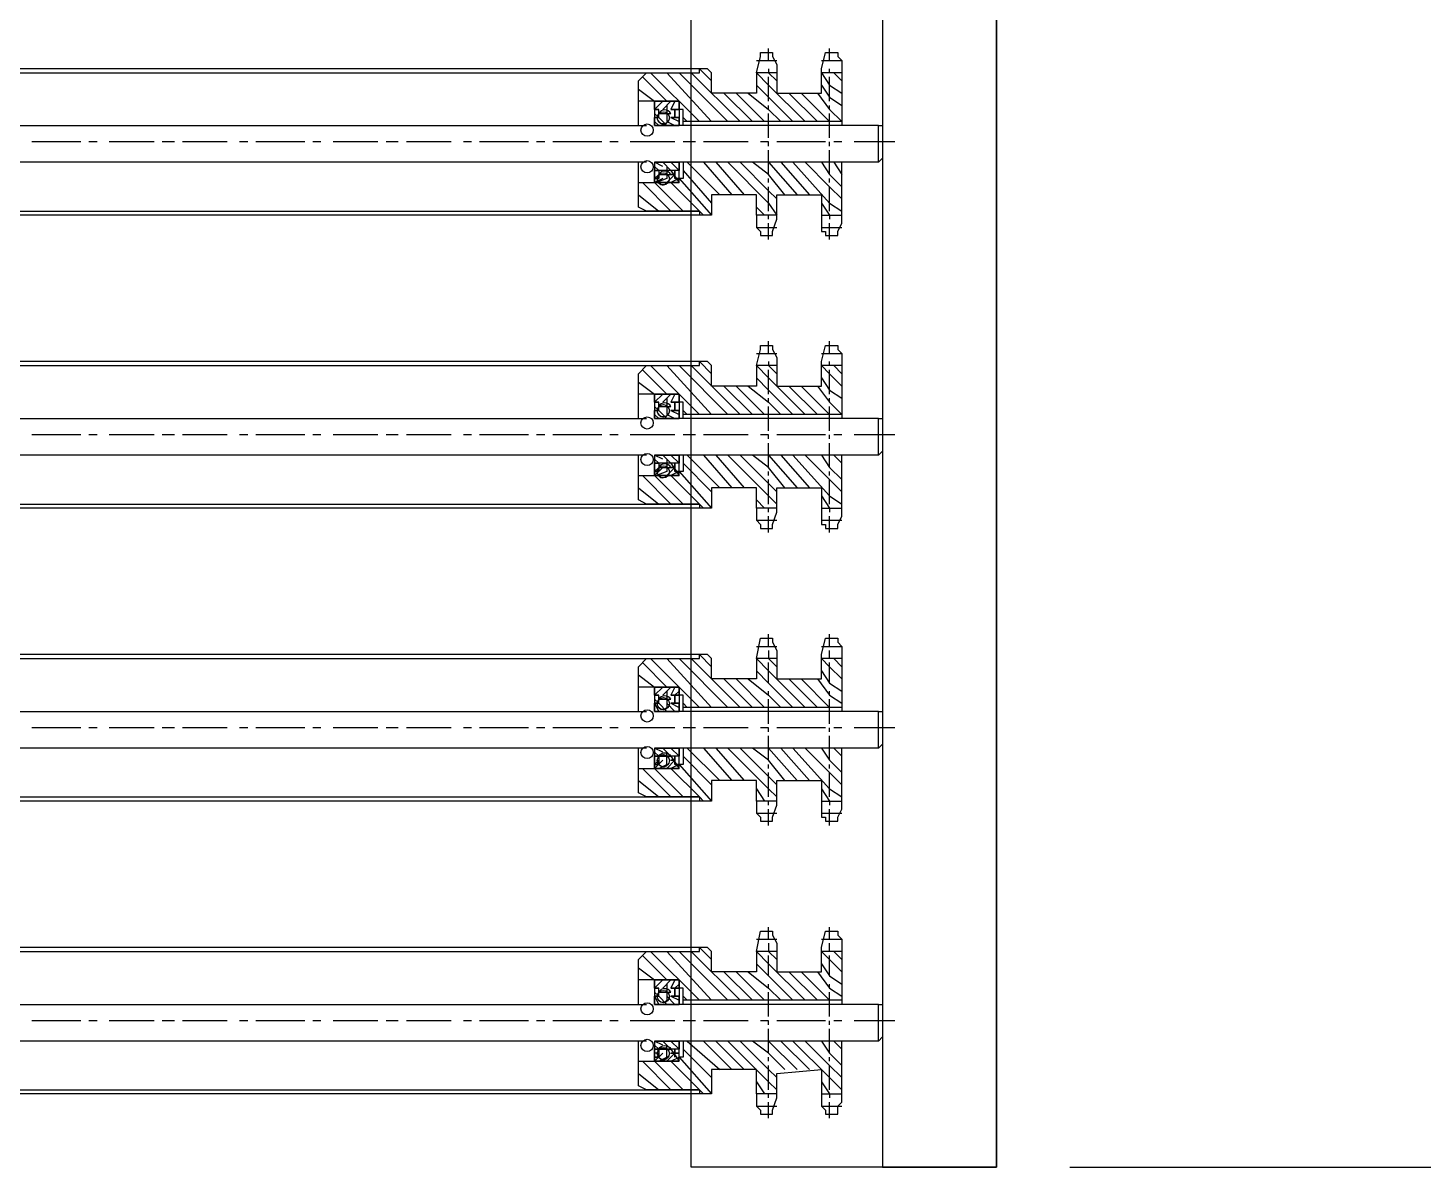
# Model space of a CAD drawing. Header units: millimetres. Extents: x -283029 to -254660, y -24907 to 10674.
# Drawn here: x -279301.25 to -279285.39, y -18367.2 to -18354.24 of the extents above; entities that cross this region are included whole.
import ezdxf

# ---------------------------------------------------------------- set-up
doc = ezdxf.new("R2010")
doc.units = ezdxf.units.MM
doc.header["$LTSCALE"] = 100
doc.layers.add('PDF2_0', color=2, linetype='Continuous')
doc.layers.add('PDF2_3中心线层', color=2, linetype='Continuous')

msp = doc.modelspace()

# ---------------------------------------------------------------- linework, layer by layer
at = {"layer": 'PDF2_0', "color": 7, "lineweight": 25}
for points in [[(-279290.238, -18343.881), (-279290.238, -18367.203), (-279293.708, -18367.203), (-279293.708, -18343.881)], [(-279291.534, -18343.881), (-279291.534, -18367.203), (-279290.238, -18367.203), (-279290.238, -18343.881)]]:
    msp.add_lwpolyline(points, close=True, dxfattribs=at)
at = {"layer": 'PDF2_0', "lineweight": 25}
for points in [[(-279292.829, -18354.617), (-279292.829, -18354.478)], [(-279292.135, -18354.617), (-279292.135, -18354.478)], [(-279292.413, -18355.311), (-279292.829, -18354.895), (-279292.968, -18354.756), (-279292.922, -18354.571), (-279292.922, -18354.524), (-279292.783, -18354.524), (-279292.783, -18354.571), (-279292.737, -18354.663), (-279292.737, -18354.71), (-279292.737, -18354.756), (-279292.737, -18354.802), (-279292.737, -18354.895), (-279292.737, -18354.987), (-279292.552, -18354.987), (-279292.32, -18354.987), (-279292.228, -18354.987), (-279292.228, -18354.941), (-279292.228, -18354.756), (-279292.228, -18354.71), (-279292.181, -18354.524), (-279292.043, -18354.524), (-279292.043, -18354.571), (-279291.996, -18354.617), (-279291.996, -18354.71), (-279291.996, -18354.756), (-279292.228, -18354.756), (-279292.135, -18354.895), (-279291.996, -18354.987)], [(-279292.968, -18354.617), (-279292.875, -18354.617), (-279292.829, -18354.617), (-279292.737, -18354.617)], [(-279292.228, -18354.617), (-279292.135, -18354.617), (-279292.089, -18354.617), (-279291.996, -18354.617)], [(-279294.31, -18355.357), (-279294.31, -18354.848), (-279294.217, -18354.756), (-279293.616, -18354.756)], [(-279294.264, -18354.802), (-279293.986, -18355.08)], [(-279294.171, -18354.756), (-279293.616, -18355.311)], [(-279293.986, -18354.756), (-279293.477, -18355.311)], [(-279293.847, -18354.756), (-279293.292, -18355.311)], [(-279293.708, -18354.756), (-279293.153, -18355.311)], [(-279292.737, -18354.756), (-279292.968, -18354.756), (-279292.968, -18354.987), (-279293.477, -18354.987), (-279293.477, -18354.756), (-279293.523, -18354.71), (-279293.616, -18354.71), (-279293.477, -18354.848)], [(-279292.829, -18354.71), (-279292.829, -18354.756), (-279292.737, -18354.848)], [(-279292.829, -18355.08), (-279292.829, -18354.802)], [(-279292.135, -18354.756), (-279292.135, -18354.71)], [(-279292.135, -18355.08), (-279292.135, -18354.802)], [(-279292.089, -18354.756), (-279291.996, -18354.848)], [(-279291.996, -18354.756), (-279291.996, -18355.357)], [(-279294.31, -18354.941), (-279294.125, -18355.08), (-279294.125, -18355.357)], [(-279292.968, -18354.895), (-279292.829, -18355.033), (-279292.552, -18355.311)], [(-279292.228, -18354.895), (-279292.135, -18355.033), (-279291.996, -18355.126)], [(-279294.31, -18355.08), (-279294.31, -18355.08)], [(-279294.032, -18355.08), (-279294.125, -18355.172), (-279294.125, -18355.08), (-279294.31, -18355.08)], [(-279293.894, -18355.172), (-279293.847, -18355.172), (-279293.894, -18355.172), (-279293.847, -18355.172), (-279293.847, -18355.08), (-279294.125, -18355.08), (-279293.847, -18355.08), (-279293.847, -18355.357), (-279293.847, -18355.265)], [(-279294.125, -18355.08), (-279294.125, -18355.126)], [(-279293.94, -18355.08), (-279294.032, -18355.172)], [(-279293.894, -18355.08), (-279293.94, -18355.172)], [(-279292.274, -18354.987), (-279292.135, -18355.172), (-279291.996, -18355.311), (-279293.801, -18355.311)], [(-279293.338, -18354.987), (-279293.014, -18355.311)], [(-279293.199, -18354.987), (-279292.875, -18355.311)], [(-279293.061, -18354.987), (-279292.829, -18355.172), (-279292.69, -18355.311)], [(-279292.598, -18354.987), (-279292.274, -18355.311)], [(-279292.459, -18354.987), (-279292.135, -18355.311)], [(-279294.125, -18355.172), (-279294.079, -18355.172), (-279294.125, -18355.172), (-279294.125, -18355.219), (-279294.079, -18355.265), (-279294.079, -18355.219), (-279294.079, -18355.172)], [(-279291.58, -18355.357), (-279294.125, -18355.357), (-279294.125, -18355.265), (-279294.079, -18355.265), (-279294.125, -18355.265)], [(-279294.079, -18355.172), (-279294.079, -18355.172)], [(-279294.079, -18355.265), (-279293.986, -18355.357)], [(-279293.986, -18355.126), (-279293.986, -18355.311), (-279293.894, -18355.357)], [(-279293.94, -18355.172), (-279293.894, -18355.172), (-279293.94, -18355.172)], [(-279293.94, -18355.265), (-279293.847, -18355.265), (-279293.94, -18355.265)], [(-279293.94, -18355.265), (-279293.847, -18355.311)], [(-279293.894, -18355.172), (-279293.894, -18355.172)], [(-279293.801, -18355.357), (-279293.801, -18355.172), (-279293.847, -18355.172)], [(-279293.801, -18355.265), (-279293.755, -18355.311)], [(-279292.829, -18355.172), (-279292.829, -18355.126)], [(-279292.829, -18355.496), (-279292.829, -18355.219)], [(-279292.135, -18355.172), (-279292.135, -18355.126)], [(-279292.135, -18355.496), (-279292.135, -18355.219)], [(-279314.763, -18355.357), (-279294.217, -18355.357)], [(-279294.125, -18355.311), (-279294.079, -18355.357)], [(-279294.125, -18355.357), (-279293.847, -18355.357), (-279294.125, -18355.357)], [(-279292.829, -18355.589), (-279292.829, -18355.542)], [(-279292.135, -18355.589), (-279292.135, -18355.542)], [(-279294.217, -18355.774), (-279314.763, -18355.774), (-279314.856, -18355.681)], [(-279292.829, -18355.913), (-279292.829, -18355.635)], [(-279292.135, -18355.913), (-279292.135, -18355.635)], [(-279315.087, -18356.329), (-279314.763, -18356.329), (-279293.616, -18356.329), (-279294.217, -18356.329), (-279294.31, -18356.283), (-279294.31, -18355.774)], [(-279294.032, -18355.82), (-279294.125, -18355.774), (-279294.125, -18355.866)], [(-279294.032, -18355.774), (-279293.94, -18355.866), (-279294.125, -18355.866), (-279294.079, -18355.866), (-279294.125, -18355.82)], [(-279291.58, -18355.774), (-279294.125, -18355.774), (-279293.847, -18355.774), (-279294.125, -18355.774), (-279294.125, -18356.005)], [(-279292.968, -18356.375), (-279292.968, -18356.514), (-279292.922, -18356.56), (-279292.922, -18356.607), (-279292.875, -18356.607), (-279292.783, -18356.607), (-279292.783, -18356.56), (-279292.737, -18356.422), (-279292.737, -18356.375), (-279292.737, -18356.19), (-279292.737, -18356.144), (-279292.228, -18356.144), (-279292.228, -18356.19), (-279292.228, -18356.237), (-279292.228, -18356.375), (-279292.228, -18356.422), (-279292.228, -18356.468), (-279292.228, -18356.56), (-279292.181, -18356.56), (-279292.181, -18356.607), (-279292.135, -18356.607), (-279292.043, -18356.607), (-279292.043, -18356.56), (-279291.996, -18356.468), (-279291.996, -18356.422), (-279291.996, -18356.375), (-279291.996, -18356.005), (-279291.996, -18355.774), (-279293.801, -18355.774), (-279293.801, -18355.959), (-279293.847, -18355.959), (-279293.94, -18356.005), (-279293.616, -18356.329), (-279293.57, -18356.375)], [(-279293.94, -18355.774), (-279293.847, -18355.866)], [(-279293.894, -18355.774), (-279293.847, -18355.774)], [(-279293.801, -18355.866), (-279293.477, -18356.237)], [(-279293.755, -18355.774), (-279293.384, -18356.144)], [(-279293.292, -18355.774), (-279292.829, -18356.237), (-279292.737, -18356.375), (-279292.968, -18356.375), (-279292.968, -18356.144), (-279293.477, -18356.144), (-279293.477, -18356.375), (-279293.523, -18356.375), (-279293.616, -18356.375)], [(-279293.57, -18355.774), (-279293.246, -18356.144)], [(-279293.431, -18355.774), (-279293.107, -18356.144)], [(-279292.737, -18356.19), (-279292.829, -18356.098), (-279293.153, -18355.774)], [(-279292.644, -18356.144), (-279292.829, -18355.913), (-279293.014, -18355.774)], [(-279292.829, -18355.774), (-279292.505, -18356.144)], [(-279292.69, -18355.774), (-279292.366, -18356.144)], [(-279292.552, -18355.774), (-279292.135, -18356.237), (-279291.996, -18356.329)], [(-279291.996, -18356.19), (-279292.135, -18356.051), (-279292.413, -18355.774)], [(-279292.228, -18355.774), (-279292.135, -18355.913), (-279291.996, -18356.051)], [(-279292.089, -18355.774), (-279291.996, -18355.913)], [(-279294.31, -18356.005), (-279294.125, -18356.005), (-279294.125, -18355.959)], [(-279294.264, -18356.005), (-279293.94, -18356.329)], [(-279294.032, -18355.959), (-279294.125, -18356.005), (-279293.801, -18356.329)], [(-279294.125, -18355.959), (-279294.125, -18355.959)], [(-279294.125, -18356.005), (-279293.847, -18356.005), (-279294.125, -18356.005)], [(-279293.847, -18356.005), (-279293.847, -18355.959), (-279293.894, -18355.959), (-279293.847, -18355.959), (-279293.477, -18356.375)], [(-279292.829, -18356.005), (-279292.829, -18355.959)], [(-279292.829, -18356.329), (-279292.829, -18356.051)], [(-279292.135, -18356.005), (-279292.135, -18355.959)], [(-279292.135, -18356.329), (-279292.135, -18356.051)], [(-279294.31, -18356.144), (-279294.079, -18356.329)], [(-279292.968, -18356.283), (-279292.875, -18356.375)], [(-279292.829, -18356.422), (-279292.829, -18356.375)], [(-279292.228, -18356.237), (-279292.135, -18356.375), (-279292.135, -18356.422)], [(-279292.228, -18356.375), (-279291.996, -18356.375)], [(-279292.135, -18356.375), (-279292.135, -18356.375)], [(-279292.968, -18356.514), (-279292.875, -18356.514), (-279292.829, -18356.514), (-279292.737, -18356.514)], [(-279292.829, -18356.653), (-279292.829, -18356.468)], [(-279292.228, -18356.514), (-279292.135, -18356.514), (-279292.089, -18356.514), (-279291.996, -18356.514)], [(-279292.135, -18356.653), (-279292.135, -18356.468)], [(-279292.829, -18357.949), (-279292.829, -18357.81)], [(-279292.135, -18357.949), (-279292.135, -18357.81)], [(-279292.413, -18358.643), (-279292.829, -18358.226), (-279292.968, -18358.087), (-279292.922, -18357.902), (-279292.922, -18357.856), (-279292.783, -18357.856), (-279292.783, -18357.902), (-279292.737, -18357.995), (-279292.737, -18358.041), (-279292.737, -18358.087), (-279292.737, -18358.134), (-279292.737, -18358.226), (-279292.737, -18358.319), (-279292.552, -18358.319), (-279292.32, -18358.319), (-279292.228, -18358.319), (-279292.228, -18358.273), (-279292.228, -18358.087), (-279292.228, -18358.041), (-279292.181, -18357.856), (-279292.043, -18357.856), (-279292.043, -18357.902), (-279291.996, -18357.949), (-279291.996, -18358.041), (-279291.996, -18358.087), (-279292.228, -18358.087), (-279292.135, -18358.18), (-279291.996, -18358.319)], [(-279292.968, -18357.949), (-279292.875, -18357.949), (-279292.829, -18357.949), (-279292.737, -18357.949)], [(-279292.228, -18357.949), (-279292.135, -18357.949), (-279292.089, -18357.949), (-279291.996, -18357.949)], [(-279294.31, -18358.689), (-279294.31, -18358.18), (-279294.217, -18358.087), (-279293.616, -18358.087)], [(-279294.264, -18358.134), (-279293.986, -18358.411)], [(-279294.171, -18358.087), (-279293.616, -18358.643)], [(-279293.986, -18358.087), (-279293.477, -18358.643)], [(-279293.847, -18358.087), (-279293.292, -18358.643)], [(-279293.708, -18358.087), (-279293.153, -18358.643)], [(-279292.737, -18358.087), (-279292.968, -18358.087), (-279292.968, -18358.319), (-279293.477, -18358.319), (-279293.477, -18358.087), (-279293.523, -18358.041), (-279293.616, -18358.041), (-279293.477, -18358.18)], [(-279292.829, -18358.041), (-279292.829, -18358.087), (-279292.737, -18358.18)], [(-279292.829, -18358.411), (-279292.829, -18358.134)], [(-279292.135, -18358.087), (-279292.135, -18358.041)], [(-279292.135, -18358.411), (-279292.135, -18358.134)], [(-279292.089, -18358.087), (-279291.996, -18358.18)], [(-279291.996, -18358.087), (-279291.996, -18358.689)], [(-279294.31, -18358.273), (-279294.125, -18358.411), (-279294.125, -18358.689)], [(-279292.968, -18358.226), (-279292.829, -18358.365), (-279292.552, -18358.643)], [(-279292.228, -18358.226), (-279292.135, -18358.365), (-279291.996, -18358.458)], [(-279294.31, -18358.411), (-279294.31, -18358.411)], [(-279294.032, -18358.411), (-279294.125, -18358.504), (-279294.125, -18358.411), (-279294.31, -18358.411)], [(-279293.894, -18358.504), (-279293.847, -18358.504), (-279293.894, -18358.504), (-279293.847, -18358.504), (-279293.847, -18358.411), (-279294.125, -18358.411), (-279293.847, -18358.411), (-279293.847, -18358.689), (-279293.847, -18358.597)], [(-279294.125, -18358.411), (-279294.125, -18358.458)], [(-279293.94, -18358.411), (-279294.032, -18358.504)], [(-279293.894, -18358.411), (-279293.94, -18358.504)], [(-279292.274, -18358.319), (-279292.135, -18358.504), (-279291.996, -18358.643), (-279293.801, -18358.643)], [(-279293.338, -18358.319), (-279293.014, -18358.643)], [(-279293.199, -18358.319), (-279292.875, -18358.643)], [(-279293.061, -18358.319), (-279292.829, -18358.504), (-279292.69, -18358.643)], [(-279292.598, -18358.319), (-279292.274, -18358.643)], [(-279292.459, -18358.319), (-279292.135, -18358.643)], [(-279294.125, -18358.504), (-279294.079, -18358.504), (-279294.125, -18358.504), (-279294.125, -18358.55), (-279294.079, -18358.597), (-279294.079, -18358.55), (-279294.079, -18358.504)], [(-279291.58, -18358.689), (-279294.125, -18358.689), (-279294.125, -18358.597), (-279294.079, -18358.597), (-279294.125, -18358.597)], [(-279294.079, -18358.504), (-279294.079, -18358.504)], [(-279294.079, -18358.597), (-279293.986, -18358.689)], [(-279293.986, -18358.458), (-279293.986, -18358.643), (-279293.894, -18358.689)], [(-279293.94, -18358.504), (-279293.894, -18358.504), (-279293.94, -18358.504)], [(-279293.94, -18358.597), (-279293.847, -18358.597), (-279293.94, -18358.597)], [(-279293.94, -18358.597), (-279293.847, -18358.643)], [(-279293.894, -18358.504), (-279293.894, -18358.504)], [(-279293.801, -18358.689), (-279293.801, -18358.504), (-279293.847, -18358.504)], [(-279293.801, -18358.597), (-279293.755, -18358.643)], [(-279292.829, -18358.504), (-279292.829, -18358.458)], [(-279292.829, -18358.828), (-279292.829, -18358.55)], [(-279292.135, -18358.504), (-279292.135, -18358.458)], [(-279292.135, -18358.828), (-279292.135, -18358.55)], [(-279314.763, -18358.689), (-279294.217, -18358.689)], [(-279294.125, -18358.643), (-279294.079, -18358.689)], [(-279294.125, -18358.689), (-279293.847, -18358.689), (-279294.125, -18358.689)], [(-279292.829, -18358.92), (-279292.829, -18358.874)], [(-279292.135, -18358.92), (-279292.135, -18358.874)], [(-279294.217, -18359.106), (-279314.763, -18359.106), (-279314.856, -18359.013)], [(-279292.829, -18359.244), (-279292.829, -18358.967)], [(-279292.135, -18359.244), (-279292.135, -18358.967)], [(-279293.616, -18359.661), (-279293.616, -18359.707), (-279314.809, -18359.707), (-279315.133, -18359.707), (-279315.179, -18359.661), (-279315.179, -18359.198), (-279315.133, -18359.198)], [(-279315.087, -18359.661), (-279314.763, -18359.661), (-279293.616, -18359.661), (-279294.217, -18359.661), (-279294.31, -18359.615), (-279294.31, -18359.106)], [(-279294.032, -18359.152), (-279294.125, -18359.106), (-279294.125, -18359.198)], [(-279294.032, -18359.106), (-279293.94, -18359.198), (-279294.125, -18359.198), (-279294.079, -18359.198), (-279294.125, -18359.152)], [(-279291.58, -18359.106), (-279294.125, -18359.106), (-279293.847, -18359.106), (-279294.125, -18359.106), (-279294.125, -18359.337)], [(-279294.032, -18359.244), (-279294.125, -18359.337), (-279293.801, -18359.661)], [(-279292.968, -18359.707), (-279292.968, -18359.846), (-279292.922, -18359.892), (-279292.922, -18359.938), (-279292.875, -18359.938), (-279292.783, -18359.938), (-279292.783, -18359.892), (-279292.737, -18359.753), (-279292.737, -18359.707), (-279292.737, -18359.522), (-279292.737, -18359.476), (-279292.228, -18359.476), (-279292.228, -18359.522), (-279292.228, -18359.568), (-279292.228, -18359.707), (-279292.228, -18359.753), (-279292.228, -18359.8), (-279292.228, -18359.892), (-279292.181, -18359.892), (-279292.181, -18359.938), (-279292.135, -18359.938), (-279292.043, -18359.938), (-279292.043, -18359.892), (-279291.996, -18359.8), (-279291.996, -18359.753), (-279291.996, -18359.707), (-279291.996, -18359.337), (-279291.996, -18359.106), (-279293.801, -18359.106), (-279293.801, -18359.291), (-279293.847, -18359.291), (-279293.94, -18359.337), (-279293.616, -18359.661), (-279293.57, -18359.707)], [(-279293.94, -18359.106), (-279293.847, -18359.198)], [(-279293.894, -18359.106), (-279293.847, -18359.106)], [(-279293.801, -18359.198), (-279293.477, -18359.522)], [(-279293.755, -18359.106), (-279293.384, -18359.476)], [(-279293.57, -18359.106), (-279293.246, -18359.476)], [(-279293.431, -18359.106), (-279293.107, -18359.476)], [(-279293.292, -18359.106), (-279292.829, -18359.568), (-279292.737, -18359.661)], [(-279292.737, -18359.522), (-279292.829, -18359.429), (-279293.153, -18359.106)], [(-279292.644, -18359.476), (-279292.829, -18359.244), (-279293.014, -18359.106)], [(-279292.829, -18359.106), (-279292.505, -18359.476)], [(-279292.69, -18359.106), (-279292.366, -18359.476)], [(-279292.552, -18359.106), (-279292.135, -18359.568), (-279291.996, -18359.661)], [(-279291.996, -18359.522), (-279292.135, -18359.383), (-279292.413, -18359.106)], [(-279292.228, -18359.106), (-279292.135, -18359.244), (-279291.996, -18359.383)], [(-279292.089, -18359.106), (-279291.996, -18359.198)], [(-279294.31, -18359.337), (-279294.125, -18359.337), (-279294.125, -18359.291)], [(-279294.264, -18359.337), (-279293.94, -18359.661)], [(-279294.125, -18359.291), (-279294.125, -18359.291)], [(-279294.125, -18359.337), (-279293.847, -18359.337), (-279294.125, -18359.337)], [(-279293.847, -18359.337), (-279293.847, -18359.291), (-279293.894, -18359.291), (-279293.847, -18359.291), (-279293.477, -18359.707)], [(-279292.829, -18359.337), (-279292.829, -18359.291)], [(-279292.829, -18359.661), (-279292.829, -18359.383)], [(-279292.135, -18359.337), (-279292.135, -18359.291)], [(-279292.135, -18359.661), (-279292.135, -18359.383)], [(-279294.31, -18359.476), (-279294.079, -18359.661)], [(-279292.737, -18359.707), (-279292.968, -18359.707), (-279292.968, -18359.476), (-279293.477, -18359.476), (-279293.477, -18359.707), (-279293.523, -18359.707), (-279293.616, -18359.707)], [(-279292.968, -18359.615), (-279292.875, -18359.707)], [(-279292.829, -18359.753), (-279292.829, -18359.707)], [(-279292.228, -18359.568), (-279292.135, -18359.707), (-279292.135, -18359.753)], [(-279292.228, -18359.707), (-279291.996, -18359.707)], [(-279292.135, -18359.707), (-279292.135, -18359.707)], [(-279292.968, -18359.846), (-279292.875, -18359.846), (-279292.829, -18359.846), (-279292.737, -18359.846)], [(-279292.829, -18359.985), (-279292.829, -18359.8)], [(-279292.228, -18359.846), (-279292.135, -18359.846), (-279292.089, -18359.846), (-279291.996, -18359.846)], [(-279292.135, -18359.985), (-279292.135, -18359.8)], [(-279292.829, -18361.28), (-279292.829, -18361.142)], [(-279292.135, -18361.28), (-279292.135, -18361.142)], [(-279292.413, -18361.974), (-279292.829, -18361.558), (-279292.968, -18361.419), (-279292.922, -18361.188), (-279292.783, -18361.188), (-279292.783, -18361.234), (-279292.737, -18361.327), (-279292.737, -18361.373), (-279292.737, -18361.419), (-279292.737, -18361.465), (-279292.737, -18361.558), (-279292.737, -18361.651), (-279292.552, -18361.651), (-279292.32, -18361.651), (-279292.228, -18361.651), (-279292.228, -18361.604), (-279292.228, -18361.419), (-279292.228, -18361.373), (-279292.181, -18361.188), (-279292.043, -18361.188), (-279292.043, -18361.234), (-279291.996, -18361.28), (-279291.996, -18361.373), (-279291.996, -18361.419), (-279292.228, -18361.419), (-279292.135, -18361.512), (-279291.996, -18361.651)], [(-279292.968, -18361.28), (-279292.875, -18361.28), (-279292.829, -18361.28), (-279292.737, -18361.28)], [(-279292.228, -18361.28), (-279292.135, -18361.28), (-279292.089, -18361.28), (-279291.996, -18361.28)], [(-279294.31, -18362.021), (-279294.31, -18361.512), (-279294.217, -18361.419), (-279293.616, -18361.419)], [(-279294.264, -18361.465), (-279293.986, -18361.743)], [(-279294.171, -18361.419), (-279293.616, -18361.974)], [(-279293.986, -18361.419), (-279293.477, -18361.974)], [(-279293.847, -18361.419), (-279293.292, -18361.974)], [(-279293.708, -18361.419), (-279293.153, -18361.974)], [(-279292.737, -18361.419), (-279292.968, -18361.419), (-279292.968, -18361.651), (-279293.477, -18361.651), (-279293.477, -18361.419), (-279293.523, -18361.373), (-279293.616, -18361.373), (-279293.477, -18361.512)], [(-279292.829, -18361.327), (-279292.829, -18361.419), (-279292.737, -18361.512)], [(-279292.829, -18361.697), (-279292.829, -18361.465)], [(-279292.135, -18361.419), (-279292.135, -18361.327)], [(-279292.135, -18361.697), (-279292.135, -18361.465)], [(-279292.089, -18361.419), (-279291.996, -18361.512)], [(-279291.996, -18361.419), (-279291.996, -18362.021)], [(-279294.31, -18361.604), (-279294.125, -18361.743), (-279294.125, -18362.021)], [(-279292.968, -18361.558), (-279292.829, -18361.697), (-279292.552, -18361.974)], [(-279292.228, -18361.558), (-279292.135, -18361.697), (-279291.996, -18361.789)], [(-279294.31, -18361.743), (-279294.31, -18361.743)], [(-279294.032, -18361.743), (-279294.125, -18361.836), (-279294.125, -18361.743), (-279294.31, -18361.743)], [(-279293.801, -18362.021), (-279293.801, -18361.836), (-279293.847, -18361.836), (-279293.894, -18361.836), (-279293.847, -18361.836), (-279293.847, -18361.743), (-279294.125, -18361.743), (-279293.847, -18361.743), (-279293.847, -18362.021), (-279293.847, -18361.928)], [(-279294.125, -18361.743), (-279294.125, -18361.789)], [(-279293.94, -18361.743), (-279294.032, -18361.836)], [(-279293.894, -18361.743), (-279293.94, -18361.836)], [(-279293.338, -18361.651), (-279293.014, -18361.974)], [(-279293.199, -18361.651), (-279292.875, -18361.974)], [(-279293.061, -18361.651), (-279292.829, -18361.836), (-279292.69, -18361.974)], [(-279292.598, -18361.651), (-279292.274, -18361.974)], [(-279292.459, -18361.651), (-279292.135, -18361.974)], [(-279292.274, -18361.651), (-279292.135, -18361.836), (-279291.996, -18361.928)], [(-279294.125, -18361.836), (-279294.079, -18361.836), (-279294.125, -18361.836), (-279294.125, -18361.882), (-279294.079, -18361.928), (-279294.079, -18361.882), (-279294.079, -18361.836)], [(-279291.58, -18362.021), (-279294.125, -18362.021), (-279294.125, -18361.928), (-279294.079, -18361.928), (-279294.125, -18361.928), (-279294.079, -18362.021)], [(-279294.079, -18361.836), (-279294.079, -18361.836)], [(-279294.079, -18361.928), (-279293.986, -18362.021)], [(-279293.986, -18361.928), (-279293.894, -18362.021)], [(-279293.94, -18361.836), (-279293.894, -18361.836), (-279293.94, -18361.836)], [(-279293.94, -18361.928), (-279293.847, -18361.928), (-279293.94, -18361.928)], [(-279293.94, -18361.928), (-279293.847, -18361.974)], [(-279293.847, -18361.789), (-279293.894, -18361.836)], [(-279293.894, -18361.836), (-279293.894, -18361.836)], [(-279293.801, -18361.928), (-279293.755, -18361.974)], [(-279292.829, -18361.836), (-279292.829, -18361.789)], [(-279292.829, -18362.16), (-279292.829, -18361.882)], [(-279292.135, -18361.836), (-279292.135, -18361.789)], [(-279292.135, -18362.16), (-279292.135, -18361.882)], [(-279314.763, -18362.021), (-279294.217, -18362.021)], [(-279294.125, -18362.021), (-279293.847, -18362.021), (-279294.125, -18362.021)], [(-279291.996, -18361.974), (-279293.801, -18361.974)], [(-279292.829, -18362.252), (-279292.829, -18362.206)], [(-279292.135, -18362.252), (-279292.135, -18362.206)], [(-279293.616, -18362.993), (-279293.616, -18363.039), (-279314.809, -18363.039), (-279315.133, -18363.039), (-279315.179, -18362.993), (-279315.179, -18362.53), (-279315.133, -18362.53), (-279315.133, -18362.484), (-279315.041, -18362.437), (-279315.133, -18362.345)], [(-279294.217, -18362.437), (-279314.763, -18362.437), (-279314.856, -18362.345)], [(-279292.829, -18362.576), (-279292.829, -18362.298)], [(-279292.135, -18362.576), (-279292.135, -18362.298)], [(-279315.087, -18362.993), (-279314.763, -18362.993), (-279293.616, -18362.993), (-279294.217, -18362.993), (-279294.31, -18362.946), (-279294.31, -18362.437)], [(-279294.032, -18362.484), (-279294.125, -18362.437), (-279294.125, -18362.53)], [(-279294.125, -18362.484), (-279294.079, -18362.53), (-279293.94, -18362.53), (-279294.032, -18362.437)], [(-279291.58, -18362.437), (-279294.125, -18362.437), (-279293.847, -18362.437), (-279294.125, -18362.437), (-279294.125, -18362.669)], [(-279294.032, -18362.576), (-279294.125, -18362.669), (-279293.801, -18362.993)], [(-279294.079, -18362.669), (-279293.986, -18362.622), (-279293.986, -18362.484)], [(-279293.894, -18362.622), (-279293.894, -18362.53), (-279293.894, -18362.622), (-279293.894, -18362.576), (-279293.94, -18362.576), (-279293.894, -18362.576), (-279293.986, -18362.669)], [(-279292.968, -18363.039), (-279292.968, -18363.178), (-279292.922, -18363.224), (-279292.922, -18363.27), (-279292.875, -18363.27), (-279292.783, -18363.27), (-279292.783, -18363.224), (-279292.737, -18363.085), (-279292.737, -18363.039), (-279292.737, -18362.854), (-279292.737, -18362.807), (-279292.228, -18362.807), (-279292.228, -18362.854), (-279292.228, -18362.9), (-279292.228, -18363.039), (-279292.228, -18363.085), (-279292.228, -18363.131), (-279292.228, -18363.224), (-279292.181, -18363.224), (-279292.181, -18363.27), (-279292.135, -18363.27), (-279292.043, -18363.27), (-279292.043, -18363.224), (-279291.996, -18363.131), (-279291.996, -18363.085), (-279291.996, -18363.039), (-279291.996, -18362.669), (-279291.996, -18362.437), (-279293.801, -18362.437), (-279293.801, -18362.622), (-279293.847, -18362.622), (-279293.94, -18362.669), (-279293.616, -18362.993), (-279293.57, -18363.039)], [(-279293.94, -18362.437), (-279293.847, -18362.53)], [(-279293.894, -18362.437), (-279293.847, -18362.437)], [(-279293.894, -18362.53), (-279293.894, -18362.53)], [(-279293.801, -18362.53), (-279293.477, -18362.854)], [(-279293.755, -18362.437), (-279293.384, -18362.807)], [(-279293.57, -18362.437), (-279293.246, -18362.807)], [(-279293.431, -18362.437), (-279293.107, -18362.807)], [(-279293.292, -18362.437), (-279292.829, -18362.9), (-279292.737, -18362.993)], [(-279292.737, -18362.854), (-279292.829, -18362.761), (-279293.153, -18362.437)], [(-279292.644, -18362.807), (-279292.829, -18362.576), (-279293.014, -18362.437)], [(-279292.829, -18362.437), (-279292.505, -18362.807)], [(-279292.69, -18362.437), (-279292.366, -18362.807)], [(-279292.552, -18362.437), (-279292.135, -18362.9), (-279291.996, -18362.993)], [(-279291.996, -18362.854), (-279292.135, -18362.715), (-279292.413, -18362.437)], [(-279292.228, -18362.437), (-279292.135, -18362.576), (-279291.996, -18362.715)], [(-279292.089, -18362.437), (-279291.996, -18362.53)], [(-279294.31, -18362.669), (-279294.125, -18362.669), (-279294.125, -18362.622)], [(-279294.264, -18362.669), (-279293.94, -18362.993)], [(-279294.125, -18362.622), (-279294.125, -18362.622)], [(-279294.125, -18362.669), (-279293.847, -18362.669), (-279294.125, -18362.669)], [(-279293.847, -18362.669), (-279293.847, -18362.622), (-279293.894, -18362.622), (-279293.847, -18362.622), (-279293.477, -18363.039)], [(-279292.829, -18362.669), (-279292.829, -18362.622)], [(-279292.829, -18362.993), (-279292.829, -18362.715)], [(-279292.135, -18362.669), (-279292.135, -18362.622)], [(-279292.135, -18362.993), (-279292.135, -18362.715)], [(-279294.31, -18362.807), (-279294.079, -18362.993)], [(-279292.737, -18363.039), (-279292.968, -18363.039), (-279292.968, -18362.807), (-279293.477, -18362.807), (-279293.477, -18363.039), (-279293.523, -18363.039), (-279293.616, -18363.039)], [(-279292.968, -18362.9), (-279292.875, -18363.039)], [(-279292.829, -18363.085), (-279292.829, -18363.039)], [(-279292.228, -18362.9), (-279292.135, -18363.039), (-279292.135, -18363.085)], [(-279292.228, -18363.039), (-279291.996, -18363.039)], [(-279292.135, -18363.039), (-279292.135, -18363.039)], [(-279292.968, -18363.178), (-279292.875, -18363.178), (-279292.829, -18363.178), (-279292.737, -18363.178)], [(-279292.829, -18363.316), (-279292.829, -18363.131)], [(-279292.228, -18363.178), (-279292.135, -18363.178), (-279292.089, -18363.178), (-279291.996, -18363.178)], [(-279292.135, -18363.316), (-279292.135, -18363.131)], [(-279292.829, -18364.612), (-279292.829, -18364.473)], [(-279292.135, -18364.612), (-279292.135, -18364.473)], [(-279292.413, -18365.306), (-279292.829, -18364.89), (-279292.968, -18364.751), (-279292.922, -18364.52), (-279292.783, -18364.52), (-279292.783, -18364.566), (-279292.737, -18364.658), (-279292.737, -18364.705), (-279292.737, -18364.751), (-279292.737, -18364.797), (-279292.737, -18364.89), (-279292.737, -18364.982), (-279292.552, -18364.982), (-279292.32, -18364.982), (-279292.228, -18364.982), (-279292.228, -18364.936), (-279292.228, -18364.751), (-279292.228, -18364.705), (-279292.181, -18364.52), (-279292.043, -18364.52), (-279292.043, -18364.566), (-279291.996, -18364.612), (-279291.996, -18364.705), (-279291.996, -18364.751), (-279292.228, -18364.751), (-279292.135, -18364.843), (-279291.996, -18364.982)], [(-279292.968, -18364.612), (-279292.875, -18364.612), (-279292.829, -18364.612), (-279292.737, -18364.612)], [(-279292.228, -18364.612), (-279292.135, -18364.612), (-279292.089, -18364.612), (-279291.996, -18364.612)], [(-279294.31, -18365.352), (-279294.31, -18364.843), (-279294.217, -18364.751), (-279293.616, -18364.751)], [(-279294.264, -18364.797), (-279293.986, -18365.075)], [(-279294.171, -18364.751), (-279293.616, -18365.306)], [(-279293.986, -18364.751), (-279293.477, -18365.306)], [(-279293.847, -18364.751), (-279293.292, -18365.306)], [(-279293.708, -18364.751), (-279293.153, -18365.306)], [(-279292.737, -18364.751), (-279292.968, -18364.751), (-279292.968, -18364.982), (-279293.477, -18364.982), (-279293.477, -18364.751), (-279293.523, -18364.705), (-279293.616, -18364.705), (-279293.477, -18364.843)], [(-279292.829, -18364.658), (-279292.829, -18364.751), (-279292.737, -18364.843)], [(-279292.829, -18365.029), (-279292.829, -18364.797)], [(-279292.135, -18364.751), (-279292.135, -18364.658)], [(-279292.135, -18365.029), (-279292.135, -18364.797)], [(-279292.089, -18364.751), (-279291.996, -18364.843)], [(-279291.996, -18364.751), (-279291.996, -18365.352)], [(-279294.31, -18364.936), (-279294.125, -18365.075), (-279294.125, -18365.352)], [(-279292.968, -18364.89), (-279292.829, -18365.029), (-279292.552, -18365.306)], [(-279292.228, -18364.89), (-279292.135, -18365.029), (-279291.996, -18365.121)], [(-279294.31, -18365.075), (-279294.31, -18365.075)], [(-279294.032, -18365.075), (-279294.125, -18365.167), (-279294.125, -18365.075), (-279294.31, -18365.075)], [(-279293.801, -18365.352), (-279293.801, -18365.167), (-279293.847, -18365.167), (-279293.894, -18365.167), (-279293.847, -18365.167), (-279293.847, -18365.075), (-279294.125, -18365.075), (-279293.847, -18365.075), (-279293.847, -18365.352), (-279293.847, -18365.26)], [(-279294.125, -18365.075), (-279294.125, -18365.121)], [(-279293.94, -18365.075), (-279294.032, -18365.167)], [(-279293.894, -18365.075), (-279293.94, -18365.167)], [(-279293.338, -18364.982), (-279293.014, -18365.306)], [(-279293.199, -18364.982), (-279292.875, -18365.306)], [(-279293.061, -18364.982), (-279292.829, -18365.167), (-279292.69, -18365.306)], [(-279292.598, -18364.982), (-279292.274, -18365.306)], [(-279292.459, -18364.982), (-279292.135, -18365.306)], [(-279292.274, -18364.982), (-279292.135, -18365.167), (-279291.996, -18365.26)], [(-279294.125, -18365.167), (-279294.079, -18365.167), (-279294.125, -18365.167), (-279294.125, -18365.214), (-279294.079, -18365.26), (-279294.079, -18365.214), (-279294.079, -18365.167)], [(-279291.58, -18365.352), (-279294.125, -18365.352), (-279294.125, -18365.26), (-279294.079, -18365.26), (-279294.125, -18365.26), (-279294.079, -18365.352)], [(-279294.079, -18365.167), (-279294.079, -18365.167)], [(-279294.079, -18365.26), (-279293.986, -18365.352)], [(-279293.986, -18365.26), (-279293.894, -18365.352)], [(-279293.94, -18365.167), (-279293.894, -18365.167), (-279293.94, -18365.167)], [(-279293.94, -18365.26), (-279293.847, -18365.26), (-279293.94, -18365.26)], [(-279293.94, -18365.26), (-279293.847, -18365.306)], [(-279293.847, -18365.121), (-279293.894, -18365.167)], [(-279293.894, -18365.167), (-279293.894, -18365.167)], [(-279293.801, -18365.26), (-279293.755, -18365.306)], [(-279292.829, -18365.167), (-279292.829, -18365.121)], [(-279292.829, -18365.491), (-279292.829, -18365.214)], [(-279292.135, -18365.167), (-279292.135, -18365.121)], [(-279292.135, -18365.491), (-279292.135, -18365.214)], [(-279314.763, -18365.352), (-279294.217, -18365.352)], [(-279294.125, -18365.352), (-279293.847, -18365.352), (-279294.125, -18365.352)], [(-279291.996, -18365.306), (-279293.801, -18365.306)], [(-279292.829, -18365.584), (-279292.829, -18365.538)], [(-279292.135, -18365.584), (-279292.135, -18365.538)], [(-279293.616, -18366.324), (-279293.616, -18366.371), (-279314.809, -18366.371), (-279315.133, -18366.324), (-279315.179, -18366.324), (-279315.179, -18365.861), (-279315.133, -18365.861), (-279315.133, -18365.815), (-279315.041, -18365.769), (-279315.133, -18365.676)], [(-279294.217, -18365.769), (-279314.763, -18365.769), (-279314.856, -18365.676)], [(-279292.829, -18365.908), (-279292.829, -18365.63)], [(-279292.135, -18365.908), (-279292.135, -18365.63)], [(-279315.087, -18366.324), (-279314.763, -18366.324), (-279293.616, -18366.324), (-279294.217, -18366.324), (-279294.31, -18366.278), (-279294.31, -18365.769)], [(-279294.31, -18366), (-279294.125, -18366), (-279294.125, -18365.908)], [(-279294.032, -18365.815), (-279294.125, -18365.769), (-279294.125, -18365.861)], [(-279294.125, -18365.815), (-279294.079, -18365.861), (-279293.94, -18365.861), (-279294.032, -18365.769)], [(-279291.58, -18365.769), (-279294.125, -18365.769), (-279293.847, -18365.769), (-279294.125, -18365.769), (-279294.125, -18366)], [(-279294.032, -18365.908), (-279294.125, -18366), (-279293.801, -18366.324)], [(-279294.125, -18365.908), (-279294.125, -18365.908)], [(-279294.079, -18366), (-279293.986, -18365.954), (-279293.986, -18365.815)], [(-279293.894, -18365.908), (-279293.986, -18366)], [(-279293.94, -18365.769), (-279293.847, -18365.861)], [(-279293.894, -18365.769), (-279293.847, -18365.769)], [(-279293.894, -18365.861), (-279293.894, -18365.954), (-279293.894, -18365.861)], [(-279293.894, -18365.861), (-279293.894, -18365.861)], [(-279293.847, -18366), (-279293.847, -18365.908), (-279293.894, -18365.908), (-279293.847, -18365.908)], [(-279292.968, -18366.371), (-279292.968, -18366.509), (-279292.922, -18366.556), (-279292.922, -18366.602), (-279292.875, -18366.602), (-279292.783, -18366.602), (-279292.783, -18366.556), (-279292.737, -18366.417), (-279292.737, -18366.371), (-279292.737, -18366.185), (-279292.737, -18366.139), (-279292.228, -18366.093), (-279292.228, -18366.185), (-279292.228, -18366.232), (-279292.228, -18366.371), (-279292.228, -18366.417), (-279292.228, -18366.463), (-279292.228, -18366.509), (-279292.181, -18366.556), (-279292.181, -18366.602), (-279292.135, -18366.602), (-279292.043, -18366.602), (-279292.043, -18366.556), (-279292.043, -18366.509), (-279291.996, -18366.463), (-279291.996, -18366.417), (-279291.996, -18366.371), (-279291.996, -18366), (-279291.996, -18365.769), (-279293.801, -18365.769), (-279293.801, -18365.954), (-279293.847, -18365.954)], [(-279293.801, -18365.861), (-279293.477, -18366.185)], [(-279293.755, -18365.769), (-279293.384, -18366.093)], [(-279293.57, -18365.769), (-279293.246, -18366.093)], [(-279293.431, -18365.769), (-279293.107, -18366.093)], [(-279293.292, -18365.769), (-279292.829, -18366.232), (-279292.737, -18366.324)], [(-279292.737, -18366.185), (-279292.829, -18366.093), (-279293.153, -18365.769)], [(-279292.644, -18366.093), (-279292.829, -18365.908), (-279293.014, -18365.769)], [(-279292.829, -18365.769), (-279292.505, -18366.093)], [(-279292.69, -18365.769), (-279292.366, -18366.093)], [(-279292.552, -18365.769), (-279292.135, -18366.185), (-279291.996, -18366.324)], [(-279291.996, -18366.185), (-279292.135, -18366.047), (-279292.413, -18365.769)], [(-279292.228, -18365.769), (-279292.135, -18365.908), (-279291.996, -18366.047)], [(-279292.089, -18365.769), (-279291.996, -18365.861)], [(-279294.264, -18366), (-279293.94, -18366.324)], [(-279294.125, -18366), (-279293.847, -18366), (-279294.125, -18366)], [(-279293.57, -18366.371), (-279293.616, -18366.324), (-279293.94, -18366), (-279293.847, -18365.954), (-279293.477, -18366.371)], [(-279292.829, -18366), (-279292.829, -18365.954)], [(-279292.829, -18366.324), (-279292.829, -18366.047)], [(-279292.135, -18366), (-279292.135, -18365.954)], [(-279292.135, -18366.324), (-279292.135, -18366.047)], [(-279294.31, -18366.139), (-279294.079, -18366.324)], [(-279292.737, -18366.371), (-279292.968, -18366.371), (-279292.968, -18366.093), (-279293.477, -18366.093), (-279293.477, -18366.371), (-279293.523, -18366.371), (-279293.616, -18366.371)], [(-279292.968, -18366.232), (-279292.875, -18366.371)], [(-279292.829, -18366.417), (-279292.829, -18366.371)], [(-279292.228, -18366.232), (-279292.135, -18366.371), (-279292.135, -18366.417)], [(-279292.228, -18366.371), (-279291.996, -18366.371)], [(-279292.135, -18366.371), (-279292.135, -18366.371)], [(-279292.968, -18366.509), (-279292.875, -18366.509), (-279292.829, -18366.509), (-279292.737, -18366.509)], [(-279292.829, -18366.648), (-279292.829, -18366.463)], [(-279292.228, -18366.509), (-279292.135, -18366.509), (-279292.089, -18366.509), (-279291.996, -18366.509)], [(-279292.135, -18366.648), (-279292.135, -18366.463)]]:
    msp.add_lwpolyline(points, dxfattribs=at)
for points in [[(-279315.087, -18354.802), (-279314.763, -18354.756), (-279293.616, -18354.756), (-279293.616, -18354.71), (-279314.809, -18354.71), (-279315.133, -18354.756), (-279315.179, -18354.756), (-279315.179, -18355.219, -0.159525), (-279315.164, -18355.263, 0.152501), (-279315.197, -18355.313)], [(-279293.616, -18356.329), (-279293.616, -18356.375), (-279314.809, -18356.375), (-279315.133, -18356.375), (-279315.179, -18356.329), (-279315.179, -18355.913, 0.197643), (-279315.177, -18355.965, -0.159525), (-279315.133, -18356.005), (-279315.133, -18355.959)], [(-279293.986, -18355.82), (-279293.986, -18355.959), (-279294.086, -18355.997, 0.577372), (-279293.986, -18356.005), (-279293.894, -18355.913), (-279293.894, -18355.866), (-279293.894, -18355.959), (-279293.894, -18355.913), (-279293.94, -18355.913), (-279293.894, -18355.913), (-279293.894, -18355.959)], [(-279315.087, -18358.134), (-279314.763, -18358.087), (-279293.616, -18358.087), (-279293.616, -18358.041), (-279314.809, -18358.041), (-279315.133, -18358.087), (-279315.179, -18358.087), (-279315.179, -18358.55, -0.159525), (-279315.164, -18358.595, 0.152501), (-279315.197, -18358.644)], [(-279293.986, -18359.152), (-279293.986, -18359.291), (-279294.086, -18359.329, 0.577372), (-279293.986, -18359.337), (-279293.894, -18359.244), (-279293.894, -18359.198), (-279293.894, -18359.291), (-279293.894, -18359.244), (-279293.94, -18359.244), (-279293.894, -18359.244), (-279293.894, -18359.291)], [(-279315.087, -18361.465), (-279314.763, -18361.419), (-279293.616, -18361.419), (-279293.616, -18361.373), (-279314.809, -18361.373), (-279315.133, -18361.419), (-279315.179, -18361.419), (-279315.179, -18361.882, -0.159525), (-279315.164, -18361.927, 0.152501), (-279315.197, -18361.976)], [(-279293.986, -18361.789), (-279293.986, -18361.974, -0.577372), (-279294.086, -18361.967)], [(-279315.087, -18364.797), (-279314.763, -18364.751), (-279293.616, -18364.751), (-279293.616, -18364.705), (-279314.809, -18364.705), (-279315.133, -18364.751), (-279315.179, -18364.751), (-279315.179, -18365.214, -0.159525), (-279315.164, -18365.259, 0.152501), (-279315.197, -18365.308)], [(-279293.986, -18365.121), (-279293.986, -18365.306, -0.577372), (-279294.086, -18365.298)]]:
    msp.add_lwpolyline(points, format="xyb", dxfattribs=at)
for points in [[(-279294.079, -18355.219), (-279293.94, -18355.219, 0.577372)], [(-279294.079, -18355.913), (-279293.94, -18355.913, 0.577372)], [(-279294.079, -18358.55), (-279293.94, -18358.55, 0.577372)], [(-279294.079, -18359.244), (-279293.94, -18359.244, 0.577372)], [(-279294.079, -18361.882), (-279293.94, -18361.882, 0.577372)], [(-279293.94, -18362.53), (-279294.125, -18362.53), (-279294.079, -18362.53, -0.577372)], [(-279294.079, -18365.214), (-279293.94, -18365.214, 0.577372)], [(-279293.94, -18365.861), (-279294.125, -18365.861), (-279294.079, -18365.861, -0.577372)]]:
    msp.add_lwpolyline(points, format="xyb", close=True, dxfattribs=at)
for points in [[(-279293.894, -18355.172), (-279293.894, -18355.219), (-279293.894, -18355.265), (-279293.894, -18355.219)], [(-279291.534, -18355.728), (-279291.58, -18355.774), (-279291.58, -18355.357), (-279291.534, -18355.357)], [(-279294.079, -18355.959), (-279294.125, -18355.959), (-279294.125, -18355.866), (-279294.079, -18355.866), (-279294.079, -18355.913)], [(-279294.079, -18355.913), (-279294.125, -18355.959), (-279294.079, -18355.959)], [(-279293.847, -18356.005), (-279293.847, -18355.774), (-279293.847, -18355.866), (-279293.94, -18355.866)], [(-279293.894, -18358.504), (-279293.894, -18358.55), (-279293.894, -18358.597), (-279293.894, -18358.55)], [(-279291.534, -18359.059), (-279291.58, -18359.106), (-279291.58, -18358.689), (-279291.534, -18358.689)], [(-279294.079, -18359.291), (-279294.125, -18359.291), (-279294.125, -18359.198), (-279294.079, -18359.198), (-279294.079, -18359.244)], [(-279294.079, -18359.244), (-279294.125, -18359.291), (-279294.079, -18359.291)], [(-279293.847, -18359.337), (-279293.847, -18359.106), (-279293.847, -18359.198), (-279293.94, -18359.198)], [(-279293.894, -18361.836), (-279293.894, -18361.882), (-279293.894, -18361.928), (-279293.894, -18361.882)], [(-279291.534, -18362.391), (-279291.58, -18362.437), (-279291.58, -18362.021), (-279291.534, -18362.021)], [(-279294.079, -18362.622), (-279294.125, -18362.622), (-279294.125, -18362.53), (-279294.079, -18362.53)], [(-279294.079, -18362.576), (-279294.125, -18362.622), (-279294.079, -18362.622)], [(-279293.847, -18362.669), (-279293.847, -18362.437), (-279293.847, -18362.53), (-279293.94, -18362.53)], [(-279293.894, -18365.167), (-279293.894, -18365.214), (-279293.894, -18365.26), (-279293.894, -18365.214)], [(-279291.534, -18365.723), (-279291.58, -18365.769), (-279291.58, -18365.352), (-279291.534, -18365.352)], [(-279294.079, -18365.954), (-279294.125, -18365.954), (-279294.125, -18365.861), (-279294.079, -18365.861)], [(-279294.079, -18365.908), (-279294.125, -18365.908), (-279294.125, -18365.954), (-279294.079, -18365.954)], [(-279293.847, -18366), (-279293.847, -18365.769), (-279293.847, -18365.861), (-279293.94, -18365.861)], [(-279293.894, -18365.908), (-279293.894, -18365.954), (-279293.894, -18365.908), (-279293.94, -18365.908)]]:
    msp.add_lwpolyline(points, close=True, dxfattribs=at)
at = {"layer": 'PDF2_0', "color": 3, "lineweight": 25}
msp.add_lwpolyline([(-279289.405, -18367.203), (-279282.279, -18367.203)], dxfattribs=at)
at = {"layer": 'PDF2_0', "lineweight": 25}
for centre in [(-279294.026, -18355.268), (-279294.211, -18355.407), (-279294.211, -18355.824), (-279294.026, -18355.962), (-279294.026, -18358.6), (-279294.211, -18358.739), (-279294.211, -18359.155), (-279294.026, -18359.294), (-279294.026, -18361.932), (-279294.211, -18362.071), (-279294.211, -18362.487), (-279294.026, -18362.58), (-279294.026, -18365.264), (-279294.211, -18365.403), (-279294.211, -18365.819), (-279294.026, -18365.912)]:
    msp.add_circle(centre, 0.0694, dxfattribs=at)
for centre in [(-279294.026, -18355.268), (-279294.026, -18358.6), (-279294.026, -18362.58), (-279294.026, -18365.912)]:
    msp.add_arc(centre, 0.0694, 209.9982, 330.0018, dxfattribs=at)
at = {"layer": 'PDF2_3中心线层', "lineweight": 25}
for points in [[(-279300.649, -18355.542), (-279301.205, -18355.542)], [(-279300.464, -18355.542), (-279300.557, -18355.542)], [(-279299.817, -18355.542), (-279300.326, -18355.542)], [(-279299.585, -18355.542), (-279299.724, -18355.542)], [(-279298.984, -18355.542), (-279299.493, -18355.542)], [(-279298.752, -18355.542), (-279298.845, -18355.542)], [(-279298.104, -18355.542), (-279298.66, -18355.542)], [(-279297.919, -18355.542), (-279298.012, -18355.542)], [(-279297.271, -18355.542), (-279297.781, -18355.542)], [(-279297.04, -18355.542), (-279297.179, -18355.542)], [(-279296.439, -18355.542), (-279296.948, -18355.542)], [(-279296.207, -18355.542), (-279296.3, -18355.542)], [(-279295.559, -18355.542), (-279296.115, -18355.542)], [(-279295.374, -18355.542), (-279295.467, -18355.542)], [(-279294.726, -18355.542), (-279295.282, -18355.542)], [(-279294.541, -18355.542), (-279294.634, -18355.542)], [(-279293.894, -18355.542), (-279294.403, -18355.542)], [(-279293.662, -18355.542), (-279293.801, -18355.542)], [(-279293.061, -18355.542), (-279293.57, -18355.542)], [(-279292.829, -18355.542), (-279292.922, -18355.542)], [(-279292.181, -18355.542), (-279292.737, -18355.542)], [(-279291.996, -18355.542), (-279292.089, -18355.542)], [(-279291.395, -18355.542), (-279291.857, -18355.542)], [(-279300.649, -18358.874), (-279301.205, -18358.874)], [(-279300.464, -18358.874), (-279300.557, -18358.874)], [(-279299.817, -18358.874), (-279300.326, -18358.874)], [(-279299.585, -18358.874), (-279299.724, -18358.874)], [(-279298.984, -18358.874), (-279299.493, -18358.874)], [(-279298.752, -18358.874), (-279298.845, -18358.874)], [(-279298.104, -18358.874), (-279298.66, -18358.874)], [(-279297.919, -18358.874), (-279298.012, -18358.874)], [(-279297.271, -18358.874), (-279297.781, -18358.874)], [(-279297.04, -18358.874), (-279297.179, -18358.874)], [(-279296.439, -18358.874), (-279296.948, -18358.874)], [(-279296.207, -18358.874), (-279296.3, -18358.874)], [(-279295.559, -18358.874), (-279296.115, -18358.874)], [(-279295.374, -18358.874), (-279295.467, -18358.874)], [(-279294.726, -18358.874), (-279295.282, -18358.874)], [(-279294.541, -18358.874), (-279294.634, -18358.874)], [(-279293.894, -18358.874), (-279294.403, -18358.874)], [(-279293.662, -18358.874), (-279293.801, -18358.874)], [(-279293.061, -18358.874), (-279293.57, -18358.874)], [(-279292.829, -18358.874), (-279292.922, -18358.874)], [(-279292.181, -18358.874), (-279292.737, -18358.874)], [(-279291.996, -18358.874), (-279292.089, -18358.874)], [(-279291.395, -18358.874), (-279291.857, -18358.874)], [(-279300.649, -18362.206), (-279301.205, -18362.206)], [(-279300.464, -18362.206), (-279300.557, -18362.206)], [(-279299.817, -18362.206), (-279300.326, -18362.206)], [(-279299.585, -18362.206), (-279299.724, -18362.206)], [(-279298.984, -18362.206), (-279299.493, -18362.206)], [(-279298.752, -18362.206), (-279298.845, -18362.206)], [(-279298.104, -18362.206), (-279298.66, -18362.206)], [(-279297.919, -18362.206), (-279298.012, -18362.206)], [(-279297.271, -18362.206), (-279297.781, -18362.206)], [(-279297.04, -18362.206), (-279297.179, -18362.206)], [(-279296.439, -18362.206), (-279296.948, -18362.206)], [(-279296.207, -18362.206), (-279296.3, -18362.206)], [(-279295.559, -18362.206), (-279296.115, -18362.206)], [(-279295.374, -18362.206), (-279295.467, -18362.206)], [(-279294.726, -18362.206), (-279295.282, -18362.206)], [(-279294.541, -18362.206), (-279294.634, -18362.206)], [(-279293.894, -18362.206), (-279294.403, -18362.206)], [(-279293.662, -18362.206), (-279293.801, -18362.206)], [(-279293.061, -18362.206), (-279293.57, -18362.206)], [(-279292.829, -18362.206), (-279292.922, -18362.206)], [(-279292.181, -18362.206), (-279292.737, -18362.206)], [(-279291.996, -18362.206), (-279292.089, -18362.206)], [(-279291.395, -18362.206), (-279291.857, -18362.206)], [(-279300.649, -18365.538), (-279301.205, -18365.538)], [(-279300.464, -18365.538), (-279300.557, -18365.538)], [(-279299.817, -18365.538), (-279300.326, -18365.538)], [(-279299.585, -18365.538), (-279299.724, -18365.538)], [(-279298.984, -18365.538), (-279299.493, -18365.538)], [(-279298.752, -18365.538), (-279298.845, -18365.538)], [(-279298.104, -18365.538), (-279298.66, -18365.538)], [(-279297.919, -18365.538), (-279298.012, -18365.538)], [(-279297.271, -18365.538), (-279297.781, -18365.538)], [(-279297.04, -18365.538), (-279297.179, -18365.538)], [(-279296.439, -18365.538), (-279296.948, -18365.538)], [(-279296.207, -18365.538), (-279296.3, -18365.538)], [(-279295.559, -18365.538), (-279296.115, -18365.538)], [(-279295.374, -18365.538), (-279295.467, -18365.538)], [(-279294.726, -18365.538), (-279295.282, -18365.538)], [(-279294.541, -18365.538), (-279294.634, -18365.538)], [(-279293.894, -18365.538), (-279294.403, -18365.538)], [(-279293.662, -18365.538), (-279293.801, -18365.538)], [(-279293.061, -18365.538), (-279293.57, -18365.538)], [(-279292.829, -18365.538), (-279292.922, -18365.538)], [(-279292.181, -18365.538), (-279292.737, -18365.538)], [(-279291.996, -18365.538), (-279292.089, -18365.538)], [(-279291.395, -18365.538), (-279291.857, -18365.538)]]:
    msp.add_lwpolyline(points, dxfattribs=at)

doc.saveas('drawing.dxf')
